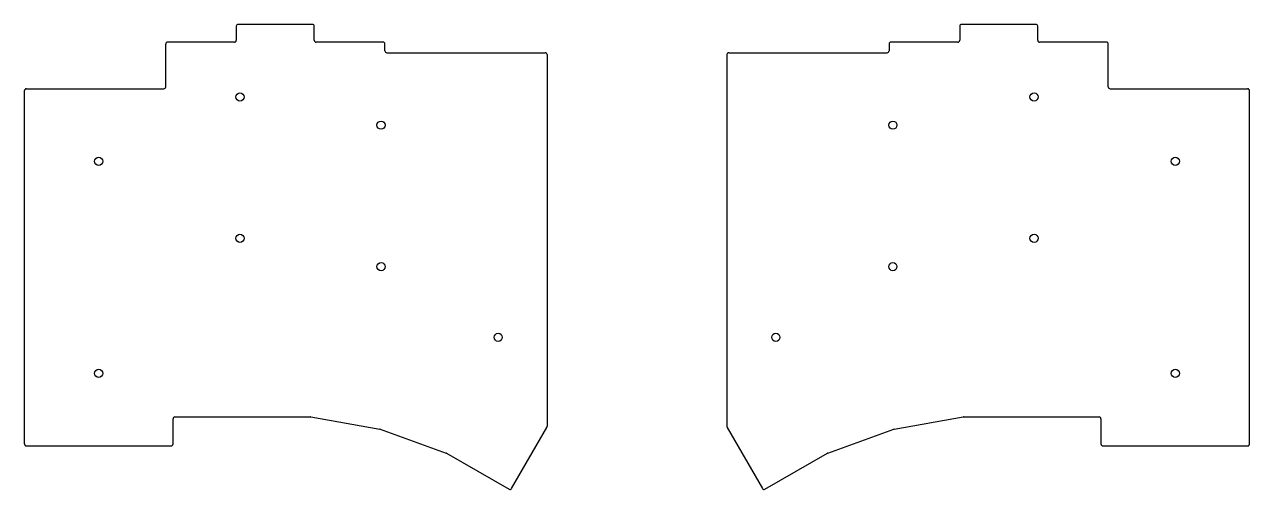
# Model space of a CAD drawing. Header units: millimetres. Extents: x -10 to 319, y -22 to 104.
import ezdxf

# ---------------------------------------------------------------- set-up
doc = ezdxf.new("R2010")
doc.units = ezdxf.units.MM

msp = doc.modelspace()

# ---------------------------------------------------------------- linework, layer by layer
for p, q in [((46.5, 103.04), (46.5, 99.27)), ((67, 103.54), (47, 103.54)), ((67.5, 99.27), (67.5, 103.04)), ((241.2, 103.04), (241.2, 99.27)), ((261.7, 103.54), (241.7, 103.54)), ((262.2, 99.27), (262.2, 103.04)), ((27.5, 86.7), (27.5, 98.27)), ((46, 98.77), (28, 98.77)), ((86, 98.77), (68, 98.77)), ((86.5, 96.42), (86.5, 98.27)), ((87, 95.92), (129.65, 95.92)), ((179.05, 95.92), (221.7, 95.92)), ((222.2, 98.27), (222.2, 96.42)), ((240.7, 98.77), (222.7, 98.77)), ((280.7, 98.77), (262.7, 98.77)), ((281.2, 86.7), (281.2, 98.27)), ((130.15, 95.42), (130.15, -4.72)), ((178.55, 95.42), (178.55, -4.72)), ((-10, 86.2), (27, 86.2)), ((281.7, 86.2), (318.7, 86.2)), ((-10.5, -9.5), (-10.5, 85.7)), ((319.2, -9.5), (319.2, 85.7)), ((29.5, -9.5), (29.5, -2.7)), ((30, -2.2), (48.5, -2.2)), ((48.5, -2.19), (48.5, -2.2)), ((48.5, -2.19), (66.49, -2.19)), ((66.58, -2.2), (85.17, -5.48)), ((223.53, -5.48), (242.12, -2.2)), ((242.21, -2.19), (260.2, -2.19)), ((260.2, -2.2), (260.2, -2.19)), ((260.2, -2.2), (278.7, -2.2)), ((279.2, -2.7), (279.2, -9.5)), ((85.25, -5.5), (102.99, -11.96)), ((120.59, -21.53), (130.09, -5.07)), ((178.6, -5.07), (188.1, -21.53)), ((205.7, -11.96), (223.44, -5.5)), ((-10, -10), (29, -10)), ((103.07, -11.99), (119.91, -21.71)), ((188.79, -21.71), (205.62, -11.99)), ((279.7, -10), (318.7, -10))]:
    msp.add_line(p, q)
for centre in [(47.48, 84.01), (261.22, 84.01), (85.47, 76.39), (223.22, 76.39), (9.47, 66.67), (299.22, 66.67), (47.48, 45.91), (261.22, 45.91), (85.47, 38.29), (223.22, 38.29), (117, 19.24), (191.7, 19.24), (9.47, 9.53), (299.22, 9.53)]:
    msp.add_circle(centre, 1.1)
for centre, start, end in [((47, 103.04), 90, 180), ((67, 103.04), 0, 90), ((241.7, 103.04), 90, 180), ((261.7, 103.04), 0, 90), ((46, 99.27), 270, 0), ((68, 99.27), 180, 270), ((240.7, 99.27), 270, 0), ((262.7, 99.27), 180, 270), ((28, 98.27), 90, 180), ((86, 98.27), 0, 90), ((87, 96.42), 180, 270), ((129.65, 95.42), 0, 90), ((179.05, 95.42), 90, 180), ((221.7, 96.42), 270, 0), ((222.7, 98.27), 90, 180), ((280.7, 98.27), 0, 90), ((-10, 85.7), 90, 180), ((27, 86.7), 270, 0), ((281.7, 86.7), 180, 270), ((318.7, 85.7), 0, 90), ((30, -2.7), 90, 180), ((66.49, -2.69), 80, 90), ((242.21, -2.69), 90, 100), ((278.7, -2.7), 0, 90), ((85.08, -5.97), 70, 80), ((129.66, -4.82), 330, 372.2466), ((179.04, -4.82), 167.7534, 210), ((223.61, -5.97), 100, 110), ((-10, -9.5), 180, 270), ((29, -9.5), 270, 0), ((279.7, -9.5), 180, 270), ((318.7, -9.5), 270, 0), ((102.82, -12.43), 60, 70), ((205.87, -12.43), 110, 120), ((120.16, -21.28), 240, 330), ((188.54, -21.28), 210, 300)]:
    msp.add_arc(centre, 0.5, start, end)

doc.saveas('drawing.dxf')
